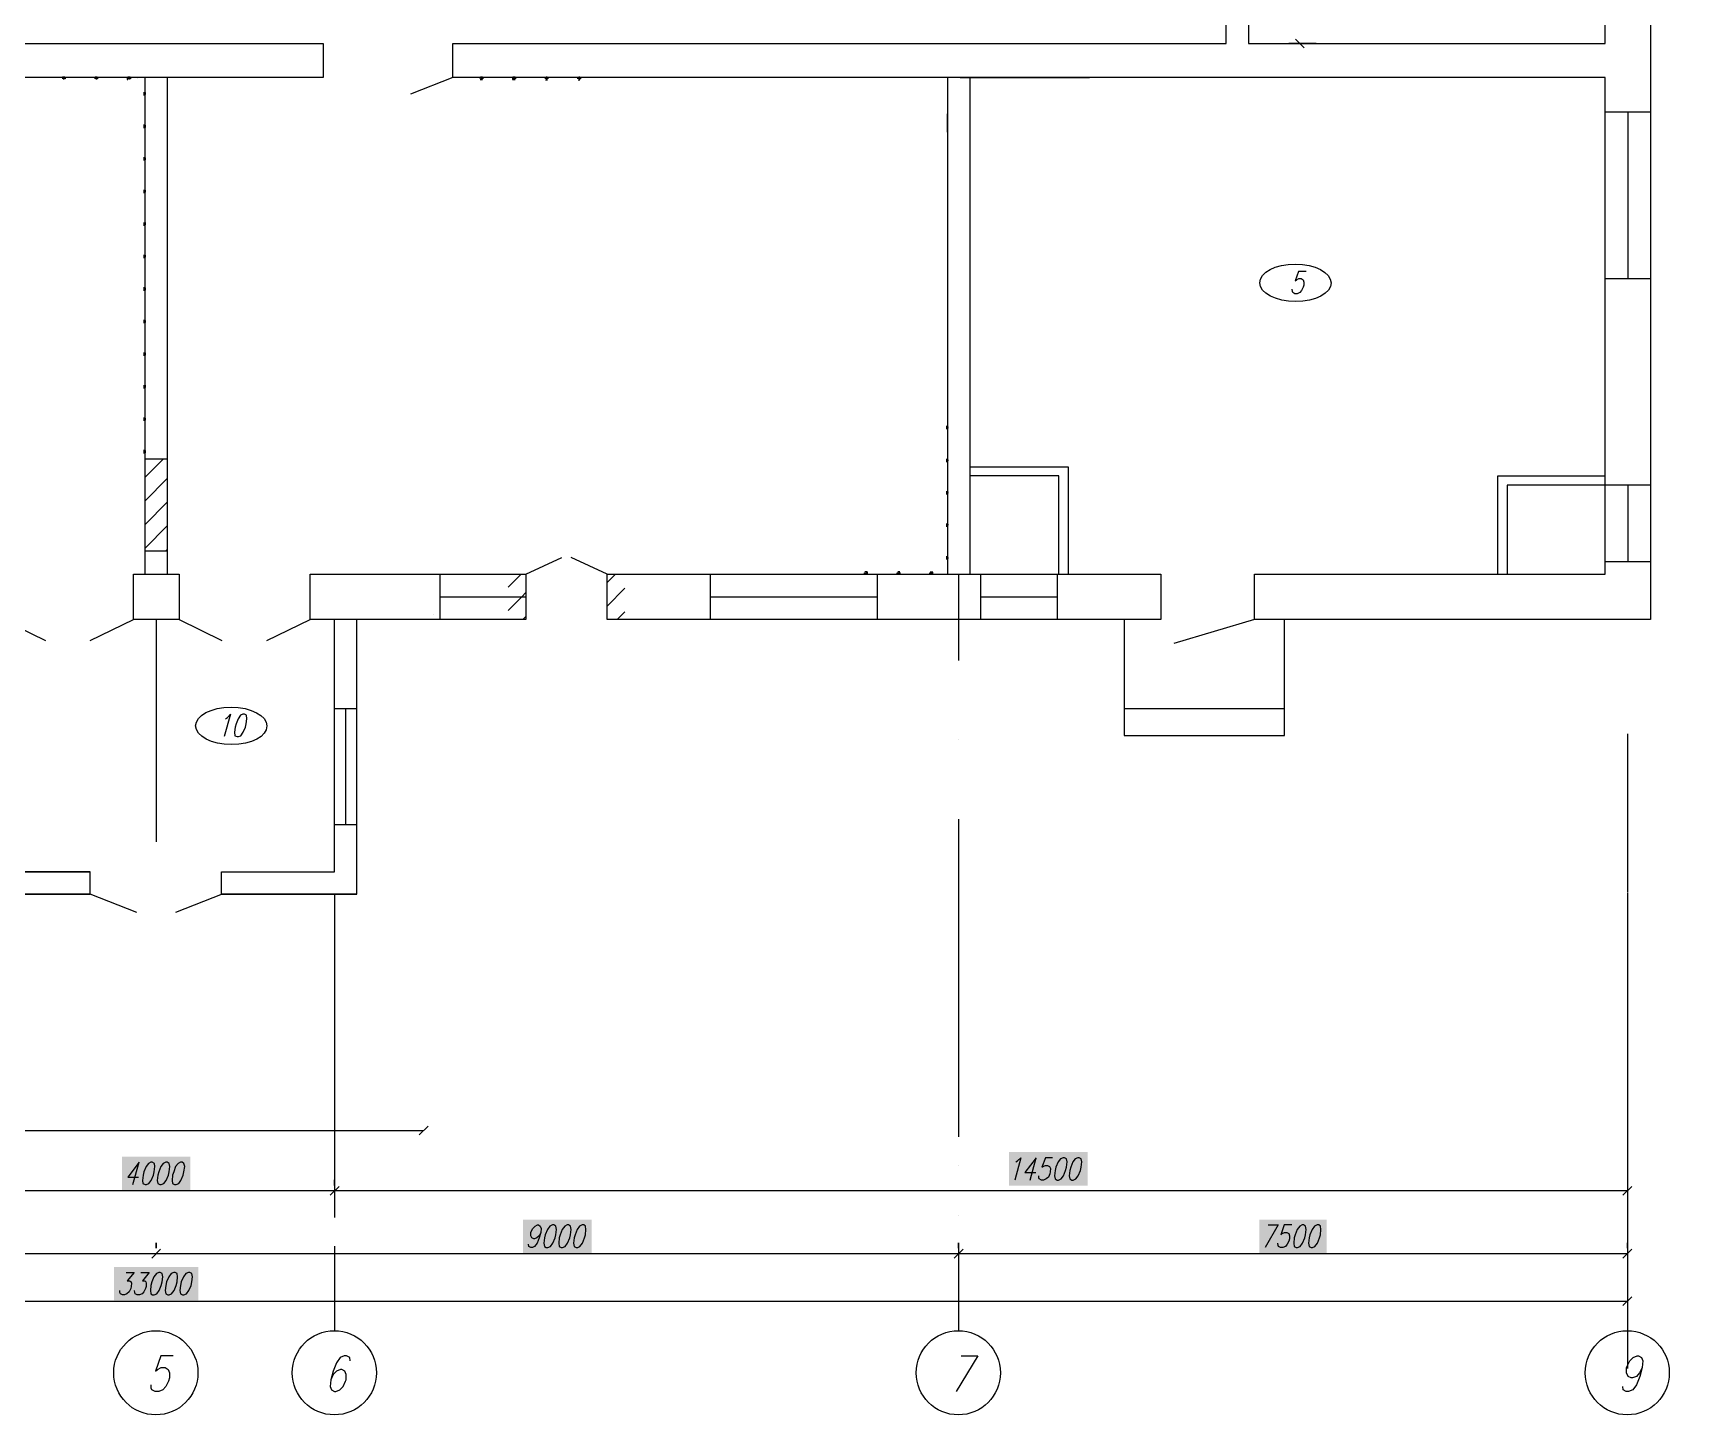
# Model space of a CAD drawing. Header units: millimetres. Extents: x 2185 to 8290, y 601 to 2456.
# Drawn here: x 4126.3 to 4377.3, y 1463.2 to 1672.4 of the extents above; entities that cross this region are included whole.
import ezdxf

# ---------------------------------------------------------------- set-up
doc = ezdxf.new("R2010")
doc.units = ezdxf.units.MM
doc.layers.add('PDF _НОВЫЙ', color=7, linetype='Continuous')
doc.layers.add('PDF _ТХ', color=7, linetype='Continuous')

msp = doc.modelspace()

# ---------------------------------------------------------------- linework, layer by layer
at = {"layer": 'PDF _НОВЫЙ', "lineweight": 25}
for points in [[(4131.18, 1665.55), (4130.67, 1665.55)], [(4136.1, 1665.55), (4135.58, 1665.55)], [(4141.01, 1665.55), (4140.5, 1665.55)], [(4142.04, 1665.49), (4142.04, 1665.49)], [(4194.39, 1665.6), (4193.88, 1665.6)], [(4199.36, 1665.55), (4198.85, 1665.55)], [(4204.28, 1665.55), (4203.76, 1665.55)], [(4209.19, 1665.55), (4208.68, 1665.55)], [(4143.07, 1663.49), (4143.07, 1662.97)], [(4143.07, 1658.57), (4143.07, 1658.06)], [(4143.07, 1653.66), (4143.07, 1653.14)], [(4143.07, 1648.69), (4143.07, 1648.17)], [(4143.07, 1643.77), (4143.07, 1643.26)], [(4143.07, 1638.86), (4143.07, 1638.34)], [(4143.07, 1633.94), (4143.07, 1633.43)], [(4319.04, 1636.34), (4317.9, 1636.34), (4317.38, 1634.91), (4317.55, 1635.08), (4317.95, 1635.26), (4318.3, 1635.26), (4318.58, 1635.08), (4318.7, 1634.74), (4318.7, 1634.28), (4318.58, 1633.94), (4318.35, 1633.48), (4318.07, 1633.14), (4317.67, 1632.97), (4317.33, 1632.97), (4317.04, 1633.14), (4316.98, 1633.31), (4316.93, 1633.66)], [(4143.07, 1629.03), (4143.07, 1628.51)], [(4143.07, 1624.05), (4143.07, 1623.54)], [(4143.07, 1619.14), (4143.07, 1618.62)], [(4143.07, 1614.22), (4143.07, 1613.71)], [(4264.57, 1612.97), (4264.57, 1612.45)], [(4143.07, 1609.31), (4143.07, 1608.79)], [(4264.57, 1607.99), (4264.57, 1607.48)], [(4264.57, 1603.08), (4264.57, 1602.56)], [(4264.57, 1598.16), (4264.57, 1597.65)], [(4264.57, 1593.25), (4264.57, 1592.73)], [(4252.17, 1590.68), (4252.69, 1590.68)], [(4257.09, 1590.68), (4257.6, 1590.68)], [(4262, 1590.68), (4262.52, 1590.68)], [(4155.41, 1568.62), (4155.7, 1568.79), (4156.16, 1569.3), (4155.24, 1565.93)]]:
    msp.add_lwpolyline(points, dxfattribs=at)
msp.add_lwpolyline([(4158.04, 1569.3), (4157.7, 1569.13), (4157.36, 1568.62), (4157.01, 1567.82), (4156.9, 1567.36), (4156.79, 1566.56), (4156.84, 1566.04), (4157.19, 1565.93), (4157.41, 1565.93), (4157.76, 1566.04), (4158.1, 1566.56), (4158.44, 1567.36), (4158.56, 1567.82), (4158.67, 1568.62), (4158.61, 1569.13), (4158.27, 1569.3)], close=True, dxfattribs=at)
for centre, start_param, end_param in [((4317.41, 1634.62), 0.008333482997419562, 6.291518790177006), ((4156.3, 1567.53), 0.008333459707963122, 6.291518766887549)]:
    msp.add_ellipse(centre, major_axis=(-5.4, 0.03), ratio=0.524923, start_param=start_param, end_param=end_param, dxfattribs=at)
at = {"layer": 'PDF _ТХ', "lineweight": 25}
for points in [[(4377.28, 1682.23), (4371.16, 1676.12), (4371.16, 1583.65), (4311.21, 1583.65), (4311.21, 1590.51), (4364.3, 1590.51), (4364.3, 1665.72), (4189.82, 1665.72), (4189.82, 1670.86), (4306.92, 1670.86), (4306.92, 1745.9), (4296.47, 1745.9), (4296.47, 1752.76), (4371.16, 1752.76), (4371.16, 1695.95), (4364.3, 1695.95), (4364.3, 1745.9), (4310.3, 1745.9), (4310.3, 1670.86), (4364.3, 1670.86), (4364.3, 1676.12), (4371.16, 1676.12)], [(4320.53, 1670.86), (4316.41, 1670.86)], [(4317.44, 1671.49), (4318.75, 1670.18)], [(4130.84, 1665.66), (4130.84, 1665.66)], [(4131.07, 1665.66), (4131.12, 1665.66), (4131.12, 1665.49), (4131.07, 1665.49)], [(4135.75, 1665.66), (4135.75, 1665.66)], [(4135.98, 1665.66), (4136.04, 1665.66), (4136.04, 1665.49), (4135.98, 1665.49)], [(4140.61, 1665.66), (4140.55, 1665.66), (4140.55, 1665.43), (4140.61, 1665.43)], [(4140.73, 1665.66), (4140.67, 1665.66)], [(4140.95, 1665.66), (4141.01, 1665.66), (4141.01, 1665.49), (4140.95, 1665.49)], [(4146.61, 1665.6), (4146.61, 1607.94), (4143.24, 1607.94), (4143.24, 1665.72)], [(4169.36, 1665.72), (4166.04, 1665.72)], [(4189.82, 1665.72), (4183.42, 1663.2)], [(4194.33, 1665.37), (4193.99, 1665.37)], [(4194.11, 1665.66), (4194.05, 1665.66)], [(4194.22, 1665.72), (4194.22, 1665.49), (4194.11, 1665.49), (4194.11, 1665.72)], [(4194.33, 1665.66), (4194.39, 1665.66), (4194.39, 1665.49), (4194.33, 1665.49)], [(4198.91, 1665.66), (4198.85, 1665.66), (4198.85, 1665.43), (4198.91, 1665.43)], [(4199.25, 1665.37), (4198.91, 1665.37)], [(4199.02, 1665.66), (4198.96, 1665.66)], [(4199.14, 1665.72), (4199.14, 1665.43), (4199.02, 1665.43), (4199.02, 1665.72)], [(4199.25, 1665.66), (4199.31, 1665.66), (4199.31, 1665.49), (4199.25, 1665.49)], [(4204.16, 1665.32), (4203.88, 1665.32)], [(4203.94, 1665.66), (4203.94, 1665.66)], [(4204.16, 1665.6), (4204.22, 1665.6), (4204.22, 1665.49), (4204.16, 1665.49)], [(4209.08, 1665.32), (4208.79, 1665.32)], [(4208.85, 1665.66), (4208.85, 1665.66)], [(4209.08, 1665.6), (4209.19, 1665.6), (4209.19, 1665.49), (4209.08, 1665.49)], [(4264.75, 1665.6), (4264.75, 1590.51)], [(4266.63, 1665.72), (4278.35, 1665.72)], [(4268.12, 1665.6), (4268.12, 1590.51)], [(4270.8, 1665.72), (4286.24, 1665.72)], [(4143.18, 1663.15), (4143.18, 1663.15)], [(4264.75, 1657.43), (4264.75, 1660.23)], [(4371.16, 1660.46), (4364.3, 1660.46)], [(4367.73, 1660.46), (4367.73, 1635.2)], [(4143.18, 1658.23), (4143.18, 1658.23)], [(4143.18, 1653.32), (4143.18, 1653.32)], [(4146.61, 1649.37), (4146.61, 1644.29)], [(4143.18, 1648.4), (4143.18, 1648.34)], [(4143.18, 1643.49), (4143.18, 1643.43)], [(4143.18, 1638.51), (4143.18, 1638.51)], [(4371.16, 1635.2), (4364.3, 1635.2)], [(4143.18, 1633.6), (4143.18, 1633.6)], [(4146.61, 1629.6), (4146.61, 1624.11)], [(4143.18, 1628.68), (4143.18, 1628.63)], [(4143.18, 1623.77), (4143.18, 1623.71)], [(4143.18, 1618.8), (4143.18, 1618.8)], [(4143.18, 1613.88), (4143.18, 1613.88)], [(4264.69, 1612.62), (4264.69, 1612.62)], [(4143.18, 1608.97), (4143.18, 1608.97)], [(4143.24, 1594.05), (4143.24, 1607.94)], [(4143.24, 1605.19), (4145.98, 1607.94)], [(4146.61, 1607.94), (4146.61, 1594.05)], [(4146.61, 1607.08), (4146.61, 1599.31)], [(4264.69, 1607.71), (4264.69, 1607.65)], [(4268.12, 1606.74), (4282.98, 1606.74), (4282.98, 1590.51)], [(4143.24, 1601.59), (4146.61, 1604.97)], [(4281.61, 1590.51), (4281.61, 1605.37), (4268.12, 1605.37)], [(4348.07, 1590.51), (4348.07, 1605.37), (4364.3, 1605.37)], [(4371.16, 1603.99), (4364.3, 1603.99), (4349.45, 1603.99), (4349.45, 1590.51)], [(4367.73, 1603.99), (4367.73, 1592.39)], [(4143.24, 1598.05), (4146.61, 1601.42)], [(4264.69, 1602.79), (4264.69, 1602.74)], [(4143.24, 1594.45), (4146.61, 1597.82)], [(4264.69, 1597.82), (4264.69, 1597.82)], [(4143.24, 1590.51), (4143.24, 1594.05), (4146.61, 1594.05), (4146.61, 1590.51)], [(4146.38, 1594.05), (4146.61, 1594.22)], [(4200.91, 1590.51), (4206.34, 1593.02)], [(4213.19, 1583.65), (4213.19, 1590.51), (4207.77, 1593.02)], [(4264.69, 1592.91), (4264.69, 1592.91)], [(4371.16, 1592.39), (4364.3, 1592.39)], [(4134.95, 1580.45), (4141.47, 1583.65), (4141.47, 1590.51), (4148.38, 1590.51), (4148.38, 1583.65), (4141.47, 1583.65)], [(4161.7, 1580.45), (4168.22, 1583.65), (4168.22, 1590.51), (4200.91, 1590.51), (4200.91, 1583.65), (4168.22, 1583.65)], [(4187.93, 1583.65), (4187.93, 1590.51)], [(4198.22, 1588.56), (4200.16, 1590.51)], [(4213.19, 1589.25), (4214.45, 1590.51)], [(4228.85, 1583.65), (4228.85, 1590.51)], [(4252.23, 1590.62), (4252.17, 1590.62), (4252.17, 1590.73), (4252.23, 1590.73)], [(4252.23, 1590.91), (4252.57, 1590.91)], [(4252.46, 1590.56), (4252.52, 1590.56)], [(4252.57, 1590.56), (4252.63, 1590.56), (4252.63, 1590.79), (4252.57, 1590.79)], [(4254.12, 1583.65), (4254.12, 1590.51)], [(4257.2, 1590.62), (4257.09, 1590.62), (4257.09, 1590.73), (4257.2, 1590.73)], [(4257.2, 1590.91), (4257.49, 1590.91)], [(4257.43, 1590.56), (4257.43, 1590.56)], [(4257.49, 1590.56), (4257.54, 1590.56), (4257.54, 1590.79), (4257.49, 1590.79)], [(4262.12, 1590.56), (4262.06, 1590.56), (4262.06, 1590.73), (4262.12, 1590.73)], [(4262.12, 1590.85), (4262.4, 1590.85)], [(4262.35, 1590.56), (4262.35, 1590.56)], [(4266.4, 1590.51), (4266.4, 1577.42)], [(4269.78, 1583.65), (4269.78, 1590.51)], [(4281.38, 1583.65), (4281.38, 1590.51)], [(4187.93, 1587.08), (4200.91, 1587.08)], [(4198.22, 1585.02), (4200.28, 1587.08), (4200.91, 1587.71)], [(4213.19, 1585.65), (4215.88, 1588.39)], [(4228.85, 1587.08), (4254.12, 1587.08)], [(4269.78, 1587.08), (4281.38, 1587.08)], [(4186.85, 1584.45), (4186.85, 1584.45)], [(4200.45, 1583.65), (4200.91, 1584.1)], [(4214.74, 1583.65), (4215.88, 1584.79)], [(4121.64, 1583.65), (4128.15, 1580.45)], [(4144.9, 1583.65), (4144.9, 1549.99)], [(4148.38, 1583.65), (4154.84, 1580.45)], [(4154.79, 1542.04), (4154.79, 1545.41), (4171.93, 1545.41), (4171.93, 1583.65)], [(4175.3, 1542.04), (4175.3, 1583.65)], [(4291.49, 1583.65), (4291.49, 1566.1), (4315.78, 1566.1), (4315.78, 1583.65)], [(4311.21, 1583.65), (4298.98, 1579.99)], [(4175.3, 1570.1), (4171.93, 1570.1)], [(4173.59, 1570.1), (4173.59, 1552.56)], [(4291.49, 1570.16), (4315.78, 1570.16)], [(4367.68, 1566.33), (4367.68, 1542.33)], [(4266.4, 1565.42), (4266.4, 1565.42)], [(4175.3, 1552.56), (4171.93, 1552.56)], [(4266.4, 1553.41), (4266.4, 1529.41)], [(4141.98, 1539.3), (4134.95, 1542.04), (4134.95, 1545.41)], [(4154.9, 1542.04), (4147.87, 1539.3)], [(4171.93, 1542.04), (4171.93, 1529.18)], [(4171.93, 1541.18), (4171.93, 1517.18)], [(4367.68, 1542.25), (4367.68, 1518.25)], [(4266.4, 1537), (4266.4, 1512.99)], [(4266.4, 1529.34), (4266.4, 1505.33)], [(4367.68, 1530.32), (4367.68, 1530.32)], [(4171.93, 1524.76), (4171.93, 1500.76)], [(4367.68, 1525.91), (4367.68, 1478.76)], [(4171.93, 1517.11), (4171.93, 1493.1)], [(4266.4, 1517.41), (4266.4, 1517.41)], [(4104.43, 1506.25), (4185.42, 1506.25)], [(4184.73, 1505.62), (4186.1, 1506.93)], [(4367.68, 1506.25), (4367.68, 1506.25)], [(4171.93, 1505.18), (4171.93, 1505.18)], [(4141.41, 1498.07), (4142.33, 1501.45), (4140.61, 1499.22), (4142.27, 1499.22)], [(4266.4, 1500.99), (4266.4, 1500.99)], [(4275.09, 1501.5), (4275.32, 1501.68), (4275.83, 1502.13), (4274.92, 1498.76)], [(4277.26, 1498.76), (4278.18, 1502.13), (4276.46, 1499.9), (4278.12, 1499.9)], [(4280.63, 1502.13), (4279.55, 1502.13), (4279.03, 1500.7), (4279.15, 1500.82), (4279.55, 1500.99), (4279.89, 1500.99), (4280.18, 1500.82), (4280.35, 1500.53), (4280.29, 1500.02), (4280.23, 1499.73), (4280.01, 1499.22), (4279.66, 1498.93), (4279.26, 1498.76), (4278.98, 1498.76), (4278.63, 1498.93), (4278.58, 1499.1), (4278.58, 1499.39)], [(4171.93, 1500.76), (4171.93, 1500.76)], [(3922.18, 1497.16), (4117.92, 1497.16), (4171.93, 1497.16), (4367.68, 1497.16)], [(4366.99, 1496.47), (4368.36, 1497.79)], [(4367.68, 1496.99), (4367.68, 1495.45)], [(4367.68, 1494.25), (4367.68, 1470.24)], [(4203.14, 1490.82), (4202.91, 1490.3), (4202.56, 1490.02), (4202.22, 1489.85), (4202.11, 1489.85), (4201.82, 1490.02), (4201.65, 1490.3), (4201.65, 1490.82), (4201.71, 1490.99), (4201.94, 1491.45), (4202.28, 1491.79), (4202.68, 1491.96), (4202.79, 1491.96), (4203.08, 1491.79), (4203.19, 1491.45), (4203.14, 1490.82), (4202.91, 1490.02), (4202.62, 1489.22), (4202.22, 1488.7), (4201.88, 1488.53), (4201.65, 1488.53), (4201.36, 1488.7), (4201.31, 1489.04)], [(4266.4, 1493.33), (4266.4, 1493.33)], [(4313.27, 1491.96), (4314.81, 1491.96), (4312.81, 1488.53)], [(4316.87, 1491.96), (4315.73, 1491.96), (4315.21, 1490.47), (4315.38, 1490.65), (4315.78, 1490.82), (4316.13, 1490.82), (4316.41, 1490.65), (4316.53, 1490.3), (4316.53, 1489.85), (4316.41, 1489.5), (4316.18, 1489.04), (4315.9, 1488.7), (4315.5, 1488.53), (4315.15, 1488.53), (4314.87, 1488.7), (4314.81, 1488.87), (4314.75, 1489.22)], [(4171.93, 1488.76), (4171.93, 1475.9)], [(4266.4, 1488.99), (4266.4, 1475.9)], [(4367.68, 1488.47), (4367.68, 1489.27)], [(3922.18, 1487.62), (4023.39, 1487.62), (4144.9, 1487.62), (4266.4, 1487.62), (4367.68, 1487.62)], [(4366.99, 1486.93), (4368.36, 1488.3)], [(4140.38, 1484.76), (4141.58, 1484.76), (4140.55, 1483.5), (4140.9, 1483.5), (4141.13, 1483.33), (4141.18, 1483.16), (4141.13, 1482.64), (4141.07, 1482.36), (4140.84, 1481.84), (4140.5, 1481.56), (4140.15, 1481.39), (4139.81, 1481.39), (4139.53, 1481.56), (4139.41, 1481.73), (4139.41, 1482.02)], [(4142.61, 1484.76), (4143.87, 1484.76), (4142.84, 1483.5), (4143.18, 1483.5), (4143.36, 1483.33), (4143.41, 1483.16), (4143.41, 1482.64), (4143.3, 1482.36), (4143.07, 1481.84), (4142.78, 1481.56), (4142.38, 1481.39), (4142.04, 1481.39), (4141.75, 1481.56), (4141.7, 1481.73), (4141.64, 1482.02)], [(4171.93, 1481.1), (4171.93, 1481.1)], [(4366.99, 1479.79), (4368.36, 1481.1)], [(3922.18, 1480.41), (4367.68, 1480.41)], [(4147.47, 1472.13), (4145.64, 1472.13), (4144.84, 1469.84), (4145.13, 1470.07), (4145.7, 1470.36), (4146.27, 1470.36), (4146.73, 1470.07), (4146.96, 1469.56), (4146.96, 1468.81), (4146.78, 1468.3), (4146.38, 1467.5), (4145.93, 1466.98), (4145.3, 1466.76), (4144.78, 1466.76), (4144.27, 1466.98), (4144.16, 1467.27), (4144.16, 1467.78)], [(4174.27, 1471.38), (4174.22, 1471.9), (4173.76, 1472.13), (4173.36, 1472.13), (4172.79, 1471.9), (4172.22, 1471.1), (4171.7, 1469.84), (4171.36, 1468.53), (4171.25, 1467.5), (4171.47, 1466.98), (4171.93, 1466.76), (4172.1, 1466.76), (4172.73, 1466.98), (4173.25, 1467.5), (4173.59, 1468.3), (4173.7, 1468.53), (4173.7, 1469.33), (4173.47, 1469.84), (4173.02, 1470.07), (4172.85, 1470.07), (4172.22, 1469.84), (4171.7, 1469.33), (4171.36, 1468.53)], [(4266.8, 1472.13), (4269.32, 1472.13), (4266.06, 1466.76)], [(4369.91, 1470.36), (4369.51, 1469.56), (4369.05, 1469.04), (4368.42, 1468.81), (4368.25, 1468.81), (4367.79, 1469.04), (4367.56, 1469.56), (4367.56, 1470.36), (4367.62, 1470.58), (4368.02, 1471.38), (4368.53, 1471.9), (4369.16, 1472.13), (4369.33, 1472.13), (4369.79, 1471.9), (4370.02, 1471.38), (4369.91, 1470.36), (4369.56, 1469.04), (4369.05, 1467.78), (4368.48, 1466.98), (4367.85, 1466.76), (4367.51, 1466.76), (4367.05, 1466.98), (4366.99, 1467.5)]]:
    msp.add_lwpolyline(points, dxfattribs=at)
for points in [[(4120.27, 1670.86), (4170.22, 1670.86), (4170.22, 1665.72), (4120.27, 1665.72)], [(4297.04, 1590.51), (4297.04, 1583.65), (4213.19, 1583.65), (4213.19, 1590.51)], [(4134.95, 1545.41), (4117.92, 1545.41), (4117.92, 1583.65), (4117.92, 1545.41)], [(4134.95, 1542.04), (4114.55, 1542.04)], [(4175.3, 1542.04), (4154.79, 1542.04)], [(4144.1, 1501.45), (4143.76, 1501.28), (4143.41, 1500.82), (4143.07, 1500.02), (4142.96, 1499.5), (4142.84, 1498.7), (4142.9, 1498.25), (4143.24, 1498.07), (4143.47, 1498.07), (4143.81, 1498.25), (4144.16, 1498.7), (4144.5, 1499.5), (4144.61, 1500.02), (4144.73, 1500.82), (4144.67, 1501.28), (4144.33, 1501.45)], [(4146.38, 1501.45), (4145.98, 1501.28), (4145.64, 1500.82), (4145.3, 1500.02), (4145.18, 1499.5), (4145.07, 1498.7), (4145.18, 1498.25), (4145.47, 1498.07), (4145.7, 1498.07), (4146.1, 1498.25), (4146.44, 1498.7), (4146.78, 1499.5), (4146.9, 1500.02), (4147.01, 1500.82), (4146.9, 1501.28), (4146.61, 1501.45)], [(4148.61, 1501.45), (4148.27, 1501.28), (4147.87, 1500.82), (4147.58, 1500.02), (4147.41, 1499.5), (4147.36, 1498.7), (4147.41, 1498.25), (4147.7, 1498.07), (4147.93, 1498.07), (4148.33, 1498.25), (4148.67, 1498.7), (4149.01, 1499.5), (4149.13, 1500.02), (4149.24, 1500.82), (4149.13, 1501.28), (4148.84, 1501.45)], [(4282.23, 1502.13), (4281.83, 1501.96), (4281.49, 1501.5), (4281.15, 1500.7), (4281.03, 1500.19), (4280.92, 1499.39), (4281.03, 1498.93), (4281.32, 1498.76), (4281.55, 1498.76), (4281.95, 1498.93), (4282.29, 1499.39), (4282.58, 1500.19), (4282.75, 1500.7), (4282.86, 1501.5), (4282.75, 1501.96), (4282.46, 1502.13)], [(4284.46, 1502.13), (4284.06, 1501.96), (4283.72, 1501.5), (4283.43, 1500.7), (4283.26, 1500.19), (4283.15, 1499.39), (4283.26, 1498.93), (4283.55, 1498.76), (4283.78, 1498.76), (4284.18, 1498.93), (4284.52, 1499.39), (4284.86, 1500.19), (4284.98, 1500.7), (4285.09, 1501.5), (4284.98, 1501.96), (4284.69, 1502.13)], [(4171.93, 1498.82), (4171.93, 1497.96)], [(4171.25, 1496.47), (4172.62, 1497.79)], [(4204.91, 1491.96), (4204.51, 1491.79), (4204.16, 1491.27), (4203.82, 1490.47), (4203.71, 1490.02), (4203.59, 1489.22), (4203.71, 1488.7), (4203.99, 1488.53), (4204.22, 1488.53), (4204.62, 1488.7), (4204.96, 1489.22), (4205.31, 1490.02), (4205.42, 1490.47), (4205.54, 1491.27), (4205.42, 1491.79), (4205.14, 1491.96)], [(4207.14, 1491.96), (4206.79, 1491.79), (4206.39, 1491.27), (4206.11, 1490.47), (4205.94, 1490.02), (4205.88, 1489.22), (4205.94, 1488.7), (4206.22, 1488.53), (4206.45, 1488.53), (4206.85, 1488.7), (4207.19, 1489.22), (4207.54, 1490.02), (4207.65, 1490.47), (4207.77, 1491.27), (4207.65, 1491.79), (4207.37, 1491.96)], [(4209.42, 1491.96), (4209.02, 1491.79), (4208.68, 1491.27), (4208.34, 1490.47), (4208.22, 1490.02), (4208.11, 1489.22), (4208.22, 1488.7), (4208.51, 1488.53), (4208.74, 1488.53), (4209.08, 1488.7), (4209.48, 1489.22), (4209.77, 1490.02), (4209.94, 1490.47), (4209.99, 1491.27), (4209.94, 1491.79), (4209.65, 1491.96)], [(4318.41, 1491.96), (4318.07, 1491.79), (4317.67, 1491.27), (4317.38, 1490.47), (4317.21, 1490.02), (4317.15, 1489.22), (4317.21, 1488.7), (4317.5, 1488.53), (4317.73, 1488.53), (4318.13, 1488.7), (4318.47, 1489.22), (4318.81, 1490.02), (4318.93, 1490.47), (4319.04, 1491.27), (4318.93, 1491.79), (4318.64, 1491.96)], [(4320.7, 1491.96), (4320.3, 1491.79), (4319.95, 1491.27), (4319.61, 1490.47), (4319.5, 1490.02), (4319.38, 1489.22), (4319.5, 1488.7), (4319.78, 1488.53), (4320.01, 1488.53), (4320.35, 1488.7), (4320.75, 1489.22), (4321.04, 1490.02), (4321.21, 1490.47), (4321.27, 1491.27), (4321.21, 1491.79), (4320.93, 1491.96)], [(4144.9, 1489.27), (4144.9, 1488.47)], [(4266.4, 1489.27), (4266.4, 1488.47)], [(4144.27, 1486.93), (4145.58, 1488.3)], [(4265.72, 1486.93), (4267.09, 1488.3)], [(4145.3, 1484.76), (4144.96, 1484.59), (4144.56, 1484.13), (4144.27, 1483.33), (4144.1, 1482.82), (4144.04, 1482.02), (4144.1, 1481.56), (4144.38, 1481.39), (4144.61, 1481.39), (4145.01, 1481.56), (4145.36, 1482.02), (4145.7, 1482.82), (4145.81, 1483.33), (4145.93, 1484.13), (4145.81, 1484.59), (4145.53, 1484.76)], [(4147.58, 1484.76), (4147.18, 1484.59), (4146.84, 1484.13), (4146.5, 1483.33), (4146.38, 1482.82), (4146.27, 1482.02), (4146.38, 1481.56), (4146.67, 1481.39), (4146.9, 1481.39), (4147.24, 1481.56), (4147.64, 1482.02), (4147.93, 1482.82), (4148.1, 1483.33), (4148.16, 1484.13), (4148.1, 1484.59), (4147.81, 1484.76)], [(4149.81, 1484.76), (4149.41, 1484.59), (4149.07, 1484.13), (4148.73, 1483.33), (4148.61, 1482.82), (4148.5, 1482.02), (4148.61, 1481.56), (4148.9, 1481.39), (4149.13, 1481.39), (4149.53, 1481.56), (4149.87, 1482.02), (4150.21, 1482.82), (4150.33, 1483.33), (4150.44, 1484.13), (4150.33, 1484.59), (4150.04, 1484.76)]]:
    msp.add_lwpolyline(points, close=True, dxfattribs=at)
msp.add_lwpolyline([(4262.4, 1590.56), (4262.52, 1590.56), (4262.52, 1590.79), (4262.4, 1590.79, 0.199982), (4262.24, 1590.78)], format="xyb", dxfattribs=at)
for centre in [(4144.87, 1469.58), (4171.9, 1469.58), (4266.37, 1469.58), (4367.65, 1469.58)]:
    msp.add_circle(centre, 6.37, dxfattribs=at)
for centre, radius, start, end in [((4130.92, 1663.29), 2.49, 86.2372, 93.7684), ((4130.92, 1665.57), 0.2, 67.3849, 112.6206), ((4130.92, 1665.69), 0.2, 247.3795, 292.6205), ((4135.84, 1663.29), 2.49, 86.2372, 93.7684), ((4135.84, 1665.57), 0.2, 67.3849, 112.6206), ((4135.84, 1665.69), 0.2, 247.3795, 292.6205), ((4140.81, 1663.29), 2.49, 86.2372, 93.7684), ((4140.81, 1665.57), 0.2, 67.3849, 112.6206), ((4140.81, 1665.69), 0.2, 247.3795, 292.6205), ((4194.19, 1663.29), 2.49, 86.2372, 93.7684), ((4194.19, 1665.57), 0.2, 67.3849, 112.6206), ((4194.19, 1665.69), 0.2, 247.3795, 292.6205), ((4199.11, 1663.29), 2.49, 86.2372, 93.7684), ((4199.11, 1665.57), 0.2, 67.3849, 112.6206), ((4199.11, 1665.69), 0.2, 247.3795, 292.6205), ((4204.02, 1663.23), 2.49, 86.2372, 93.7684), ((4204.02, 1665.57), 0.2, 67.3849, 112.6206), ((4204.02, 1665.63), 0.2, 247.3795, 292.6205), ((4208.99, 1663.23), 2.49, 86.2372, 93.7684), ((4208.99, 1665.57), 0.2, 67.3849, 112.6206), ((4208.99, 1665.63), 0.2, 247.3795, 292.6205), ((4143.1, 1663.29), 0.2, 337.3795, 22.6205), ((4140.81, 1663.29), 2.49, 356.2316, 3.7684), ((4143.1, 1658.32), 0.2, 337.3795, 22.6205), ((4140.81, 1658.32), 2.49, 356.2316, 3.7684), ((4143.1, 1653.4), 0.2, 337.3795, 22.6205), ((4140.81, 1653.4), 2.49, 356.2316, 3.7684), ((4143.1, 1648.49), 0.2, 337.3795, 22.6205), ((4140.81, 1648.49), 2.49, 356.2316, 3.7684), ((4143.1, 1643.57), 0.2, 337.3795, 22.6205), ((4140.81, 1643.57), 2.49, 356.2316, 3.7684), ((4143.1, 1638.66), 0.2, 337.3795, 22.6205), ((4140.81, 1638.66), 2.49, 356.2316, 3.7684), ((4143.1, 1633.68), 0.2, 337.3795, 22.6205), ((4140.81, 1633.68), 2.49, 356.2316, 3.7684), ((4140.81, 1628.77), 2.49, 356.2316, 3.7684), ((4143.1, 1628.77), 0.2, 337.3795, 22.6205), ((4143.1, 1623.85), 0.2, 337.3795, 22.6205), ((4140.81, 1623.85), 2.49, 356.2316, 3.7684), ((4143.1, 1618.94), 0.2, 337.3795, 22.6205), ((4140.81, 1618.94), 2.49, 356.2316, 3.7684), ((4143.1, 1613.97), 0.2, 337.3795, 22.6205), ((4140.81, 1613.97), 2.49, 356.2316, 3.7684), ((4264.6, 1612.71), 0.2, 337.3795, 22.6205), ((4262.32, 1612.71), 2.49, 356.2316, 3.7684), ((4143.1, 1609.05), 0.2, 337.3795, 22.6205), ((4140.81, 1609.05), 2.49, 356.2316, 3.7684), ((4264.6, 1607.79), 0.2, 337.3795, 22.6205), ((4262.32, 1607.79), 2.49, 356.2316, 3.7684), ((4264.6, 1602.88), 0.2, 337.3795, 22.6205), ((4262.32, 1602.88), 2.49, 356.2316, 3.7684), ((4264.6, 1597.96), 0.2, 337.3795, 22.6205), ((4262.32, 1597.96), 2.49, 356.2316, 3.7684), ((4264.6, 1592.99), 0.2, 337.3795, 22.6205), ((4262.32, 1592.99), 2.49, 356.2316, 3.7684), ((4252.43, 1592.99), 2.49, 266.2316, 273.7684), ((4252.43, 1590.59), 0.2, 67.3849, 112.6206), ((4257.34, 1592.99), 2.49, 266.2316, 273.7684), ((4257.34, 1590.59), 0.2, 67.3849, 112.6206), ((4257.34, 1590.71), 0.2, 247.3795, 292.6205), ((4262.32, 1592.99), 2.49, 266.2316, 273.7684)]:
    msp.add_arc(centre, radius, start, end, dxfattribs=at)
at = {"layer": 'PDF _ТХ', "color": 7, "true_color": 0xffffff, "transparency": 33554559}
for points in [[(4139.75, 1502.3), (4139.75, 1497.22), (4150.1, 1502.3)], [(4139.75, 1497.22), (4150.1, 1502.3), (4150.1, 1497.22)], [(4274.06, 1502.99), (4274.06, 1497.9), (4285.95, 1502.99)], [(4274.06, 1497.9), (4285.95, 1502.99), (4285.95, 1497.9)], [(4200.45, 1492.76), (4200.45, 1487.73), (4210.85, 1492.76)], [(4200.45, 1487.73), (4210.85, 1492.76), (4210.85, 1487.73)], [(4311.95, 1492.76), (4311.95, 1487.73), (4322.13, 1492.76)], [(4311.95, 1487.73), (4322.13, 1492.76), (4322.13, 1487.73)], [(4138.55, 1485.62), (4138.55, 1480.53), (4151.3, 1485.62)], [(4138.55, 1480.53), (4151.3, 1485.62), (4151.3, 1480.53)]]:
    msp.add_solid(points, dxfattribs=at)

doc.saveas('drawing.dxf')
